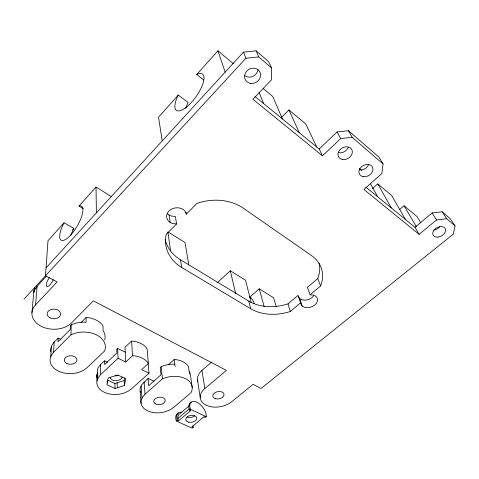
<?xml version="1.0" encoding="UTF-8"?>
<svg xmlns="http://www.w3.org/2000/svg" width="479" height="479" viewBox="0 0 479 479"><rect width="100%" height="100%" fill="white"/><g stroke="black" fill="none" stroke-linecap="round" stroke-linejoin="round"><path stroke-width="0.72" d="M104.715 339.964A21.759 15.178 -1.5 0 0 103.985 332.169L103.075 330.785L102.973 325.959L102.075 324.582A21.603 15.16 -1.4 0 0 88.31 317.625L86.13 317.457L86.106 322.295L83.891 322.127A21.759 15.178 -1.5 0 0 71.239 324.876L70.311 325.816L70.203 329.51L57.965 341.844L58.139 338.126L60.797 339.383M46.044 267.869L243.47 52.109L256.115 50.846L268.689 61.725L271.521 67.874L271.455 79.849L252.906 99.255L322.475 155.801L340.677 138.593L352.173 137.323L383.05 163.914L381.859 173.536L363.932 189.492L419.101 234.333L436.573 219.963L446.721 218.735L455.05 225.908L453.284 234.147L261.055 388.469L253.116 384.32L231.62 401.767A18.34 11.813 -10.7 0 1 206.102 405.18A18.34 11.813 -10.7 0 1 204.856 388.547L201.922 370.393L211.562 362.118M70.964 334.821A22.088 15.214 -1.8 0 1 83.813 332.025L88.292 332.348A22.088 15.214 -1.8 0 1 102.362 339.282L104.206 342.042A22.088 15.214 -1.8 0 1 104.536 351.041L87.136 367.662L83.55 370.303L79.113 372.249A20.459 13.831 -1.3 0 1 50.109 359.07L51.187 355.49L53.624 352.197L70.964 334.821L71.239 324.876M53.624 352.197L54.145 342.162L58.139 338.126M50.804 356.771L51.361 346.718M204.856 388.547L226.441 370.381L93.339 300.836L71.682 322.768A21.842 15.562 1.2 0 1 41.493 326.439A21.842 15.562 1.2 0 1 35.542 304.919L37.117 286.322L46.595 276.048M31.955 312.613L33.931 290.388L34.602 287.831L35.925 288.508M34.602 287.831L34.284 291.388L34.662 289.963L37.117 286.322M124.414 385.511L125.773 378.757L117.648 374.955L108.164 378.021L106.943 384.823L115.068 388.517L124.414 385.511L124.163 380.53L124.708 377.829M193.115 425.244A10.957 6.113 52.4 0 1 193.151 427.364L191.905 426.831L204.078 416.676M148.149 363.387L148.987 373.201L131.587 388.816L128.037 391.307L123.72 393.151A19.453 12.867 -4.5 0 1 96.962 381.009L96.89 374.746L97.674 372.596M96.962 381.009L98.189 377.662L100.68 374.572L118.073 358.28L117.654 348.407L125.241 352.131M185.762 108.236A22.142 8.293 -54.2 0 1 187.505 103.763L188.145 102.56L178.308 95.093L177.655 96.303A22.357 8.041 -54.4 0 0 180.96 110.421A22.357 8.041 -54.4 0 0 201.372 87.615A22.357 8.041 -54.4 0 0 197.617 74.005L196.761 74.473L203.695 79.963M35.542 304.919L57.109 281.903L45.475 275.826L48.002 240.715L64.054 222.777L73.88 228.435L73.269 229.555A19.627 6.784 -59.3 0 0 70.928 235.285M64.054 222.777L63.444 223.903A19.795 6.568 -59.2 0 0 62.875 240.482A19.795 6.568 -59.2 0 0 79.34 222.082A19.795 6.568 -59.2 0 0 79.58 205.868L78.981 206.096L83.286 208.67M54.145 342.162L51.744 345.443L50.678 349.017A20.16 13.807 -1 0 0 50.822 351.915M107.583 362.286L104.524 360.831L100.512 364.627L98.057 367.704L97.626 368.896L97.752 378.859M154.1 381.278L148.071 378.398L141.574 384.871L140.251 388.014A18.292 11.993 -7.1 0 0 140.485 392.397M145.017 394.235L142.479 397.139L141.125 400.288A18.603 11.993 -7.2 0 0 165.896 411.545L170.105 409.79L173.614 407.431L191.001 392.69A20.1 13.143 -8 0 0 191.618 384.823L190.235 382.434A20.1 13.143 -8 0 0 178.272 376.536L174.272 376.308A20.1 13.143 -8 0 0 162.435 378.877L145.017 394.235L144.071 381.973M78.981 206.096L96.034 187.038L111.152 196.468M178.308 95.093L158.531 117.199L162.219 140.904M196.761 74.473L217.921 50.822L233.327 63.647M72.437 230.016L73.88 228.435M201.922 370.393L199.3 373.273L197.779 376.398A17.879 11.819 -10.6 0 0 197.857 381.368M23.95 299.189L245.937 58.199L258.78 56.905L271.521 67.874M167.339 213.526A9.837 8.047 -8.4 0 0 169.069 214.981L171.213 216.005L175.386 216.502L176.565 223.968L166.189 234.411A46.259 36.404 -12.2 0 0 181.733 267.486L250.727 308.751A43.278 31.578 -16.9 0 0 290.4 311.464L300.567 302.866L298.046 295.321L288.017 303.878A42.745 31.494 -17 0 1 248.787 301.087L180.541 259.828A45.649 36.242 -12.2 0 1 165.171 239.41M176.565 223.968L172.338 223.477L170.165 222.454A9.969 8.089 -8.5 0 1 170.895 209.503A9.969 8.089 -8.5 0 1 185.924 212.766L186.289 214.185L197.043 203.359A46.259 36.404 -12.2 0 1 243.278 208.161L311.488 255.57A43.278 31.578 -16.9 0 1 320.565 285.963L310.075 294.83L307.416 287.328L317.757 278.503A42.745 31.494 -17 0 0 319.146 263.163M281.293 117.595L288.927 109.93L305.734 123.923L316.793 147.029M81.059 322.547L86.13 317.457M322.475 155.801L319.2 148.993L337.096 131.935L348.431 130.689L379.015 157.142L383.05 163.914M117.654 348.407L116.732 349.281L116.882 352.951L104.608 364.525L104.524 360.831M148.987 373.201L141.616 369.644L148.364 363.525L147.113 348.94L146.334 347.658A20.561 14.101 -4.9 0 0 133.641 341.252L131.581 341.108L124.983 347.305L125.761 361.992L118.073 358.28M125.761 361.992L132.509 355.741L134.617 355.873A21.004 14.131 -5.1 0 1 147.568 362.25L148.364 363.525M217.688 282.382L230.285 270.767L245.511 280.263L251.176 302.309M174.781 364.291L172.805 364.166A19.759 13.143 -7.9 0 0 161.172 366.698L160.249 367.519L160.992 374.782L148.676 385.697L148.071 378.398M168.171 364.914L174.194 359.549L176.14 359.675A19.627 13.137 -7.8 0 1 187.846 365.621L188.522 366.818L189.54 373.925M372.369 188.672L377.781 183.9L391.6 195.402L405.551 219.568M254.391 303.686L252.625 299.74L249.804 297.172L259.259 288.837L273.623 297.8L276.132 306.315M399.564 209.592L404.06 205.772L417.053 216.592L420.909 222.998M189.043 405.935L179.362 414.048A9.412 5.251 52.4 0 0 177.913 418.353L178.529 420.801L190.648 410.713L190.48 410.335M177.913 418.353L189.397 408.767M193.151 427.364L192.151 428.178L176.296 421.047L177.296 420.215A10.957 6.113 52.4 0 1 181.834 412.299M190.648 410.713L189.391 410.126L190.414 409.276A11.083 5.946 52 0 1 196.719 402.156A11.083 5.946 52 0 1 206.245 416.676L205.228 417.502L204.006 416.934M365.812 187.085L414.952 227.25L432.148 212.975L442.171 211.772L450.446 218.927L455.05 225.908M107.488 380.128L114.882 383.517L124.163 380.53M310.075 294.83L313.637 295.166L315.35 295.968A8.76 6.167 -18.2 0 1 314.835 304.955A8.76 6.167 -18.2 0 1 302.8 306.524L301.507 305.392L300.567 302.866M190.414 409.276L206.245 416.676M177.296 420.215L178.529 420.801M249.804 297.172L251.056 297.938M168.488 232.225L185.038 242.548L188.834 265.156M255.056 96.566L319.2 148.993M263.163 88.483L272.743 96.459L282.466 118.972M359.418 168.614L361.687 170.5M442.171 211.772L446.721 218.735M432.148 212.975L436.573 219.963M404.06 205.772L416.473 226.842M414.952 227.25L419.101 234.333M189.199 371.536L189.882 372.74A19.759 13.143 -7.9 0 1 190.468 375.314L192.211 387.403M348.431 130.689L352.173 137.323M377.781 183.9L391.319 207.934M298.195 296.429L300.261 298.974A8.658 6.155 -18.3 0 0 313.535 295.986M370.195 183.194L377.644 196.761M337.096 131.935L340.677 138.593M288.927 109.93L299.321 132.743M256.115 50.846L258.78 56.905M243.47 52.109L245.937 58.199M259.181 92.519L263.648 103.59M317.757 278.503L320.565 285.963M217.921 50.822L225.154 72.125M299.62 298.411L302.153 305.961M288.017 303.878L290.4 311.464M259.259 288.837L264.157 306.602M248.787 301.087L250.727 308.751M230.285 270.767L235.65 293.531M185.924 212.167L186.289 214.185M180.541 259.828L181.733 267.486M197.462 379.554L200.246 397.738M169.069 214.981L170.165 222.454M167.878 231.842L170.536 250.774M174.194 359.549L175.075 366.68M161.172 366.698L162.435 378.877M141.101 385.996L141.994 398.265M140.167 391.175L141.042 403.45M131.581 341.108L132.509 355.741M117.133 382.793L117.331 387.786M114.882 383.517L115.068 388.517M107.182 381.039L107.236 383.182M100.512 364.627L100.68 374.572M96.034 187.038L96.387 212.856M439.71 226.783A6.79 4.724 -28.7 0 1 433.782 230.028M368.668 164.614A7.323 5.682 -30 0 1 359.783 169.847M348.287 147.37A7.472 5.976 -30.4 0 1 338.132 152.544M33.961 292.418A21.088 15.418 1.9 0 1 33.931 290.388M257.947 69.437A8.131 7.353 -33 0 1 252.876 76.353A8.131 7.353 -33 0 1 244.589 75.472M53.181 279.712A6.754 2.311 -60.9 0 1 46.876 286.52A6.754 2.311 -60.9 0 1 49.445 277.497M122.079 377.051A5.993 3.988 -4.4 0 1 116.169 380.775A5.993 3.988 -4.4 0 1 110.224 377.596M118.253 375.452A5.952 3.988 -4.3 0 1 115.217 375.853M96.998 378.117A19.28 12.861 -4.4 0 1 96.89 374.746M176.296 421.047A10.951 6.125 52.4 0 1 178.433 413.191M189.391 410.126A11.071 5.958 52.1 0 1 191.349 402.354M194.743 415.88A5.526 3.485 -9 0 1 187.038 416.952M438.099 237.093A6.88 4.736 -28.4 0 0 445.219 228.579A6.88 4.736 -28.4 0 0 434.196 229.878A6.88 4.736 -28.4 0 0 438.099 237.093M363.453 176.715A7.425 5.718 -29.6 0 0 372.901 168.273A7.425 5.718 -29.6 0 0 361.483 166.806A7.425 5.718 -29.6 0 0 363.453 176.715M342.736 159.579A7.58 6.011 -30 0 0 352.257 150.813A7.58 6.011 -30 0 0 340.479 149.232A7.58 6.011 -30 0 0 342.736 159.579M250.553 83.352A8.257 7.425 -32.1 0 0 260.337 73.065A8.257 7.425 -32.1 0 0 246.883 70.928A8.257 7.425 -32.1 0 0 250.553 83.352M50.038 317.888A6.778 4.826 1.2 0 0 60.635 314.398A6.778 4.826 1.2 0 0 50.96 309.566A6.778 4.826 1.2 0 0 50.038 317.888M215.784 398.785A5.688 3.664 -10.7 0 0 224.04 394.468A5.688 3.664 -10.7 0 0 215.406 392.415A5.688 3.664 -10.7 0 0 215.784 398.785M155.825 404.048A5.772 3.718 -7.2 0 0 165.165 401.115A5.772 3.718 -7.2 0 0 157.507 397.546A5.772 3.718 -7.2 0 0 155.825 404.048M66.94 363.561A6.347 4.293 -1.3 0 0 76.927 360.34A6.347 4.293 -1.3 0 0 67.958 356.148A6.347 4.293 -1.3 0 0 66.94 363.561M188.84 422.215A5.562 3.479 -9.1 0 0 196.797 418.089A5.562 3.479 -9.1 0 0 188.235 416.209A5.562 3.479 -9.1 0 0 188.84 422.215"/></g></svg>
